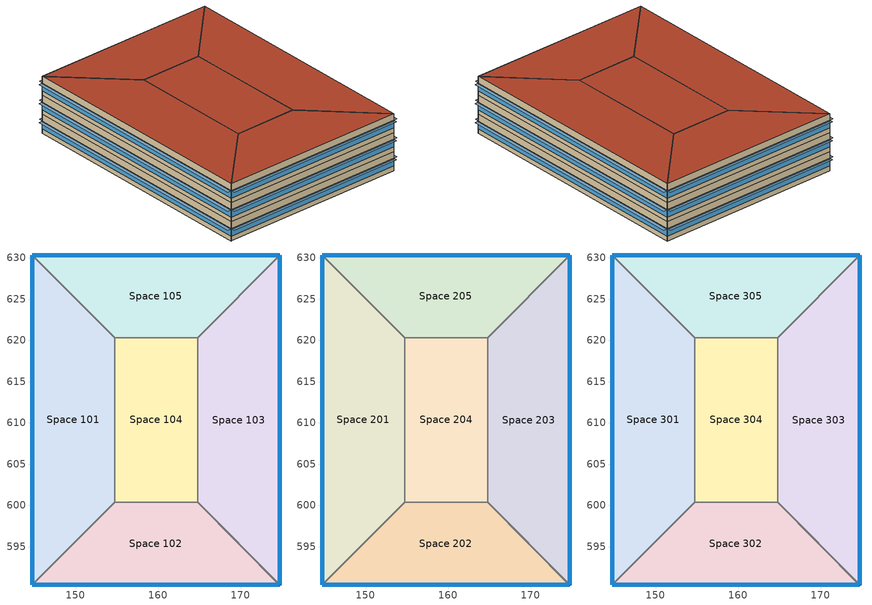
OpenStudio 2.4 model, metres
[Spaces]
Space 101
 floor ground: 144.73,630.36 154.73,620.36 154.73,600.36 144.73,590.36 z0
 wall outside: 144.73,630.36 144.73,590.36 z0:3.05
 wall to Space 104: 154.73,600.36 154.73,620.36 z0:3.05
 wall to Space 102: 144.73,590.36 154.73,600.36 z0:3.05
 wall to Space 105: 154.73,620.36 144.73,630.36 z0:3.05
 window: 144.73,630.33 144.73,590.39 z0.76:1.98
Space 102
 floor ground: 164.81,600.36 174.73,590.36 144.73,590.36 154.73,600.36 z0
 wall outside: 144.73,590.36 174.73,590.36 z0:3.05
 wall to Space 104: 164.81,600.36 154.73,600.36 z0:3.05
 wall to Space 103: 174.73,590.36 164.81,600.36 z0:3.05
 window: 144.75,590.36 174.7,590.36 z0.76:1.98
Space 103
 floor ground: 174.73,630.36 174.73,590.36 164.81,600.36 164.81,620.36 z0
 wall outside: 174.73,590.36 174.73,630.36 z0:3.05
 wall to Space 104: 164.81,620.36 164.81,610.36 164.81,600.36 z0:3.05
 wall to Space 105: 174.73,630.36 164.81,620.36 z0:3.05
 window: 174.73,590.39 174.73,630.33 z0.76:1.98
Space 104
 floor ground: 164.81,620.36 164.81,600.36 154.73,600.36 154.73,620.36 z0
 wall to Space 105: 164.81,620.36 154.73,620.36 z0:3.05
Space 105
 floor ground: 174.73,630.36 164.81,620.36 154.73,620.36 144.73,630.36 z0
 wall outside: 174.73,630.36 144.73,630.36 z0:3.05
 window: 174.7,630.36 144.75,630.36 z0.76:1.98
Space 201
 floor to Space 101: 144.73,630.36 154.73,620.36 154.73,600.36 144.73,590.36 z3.05
 wall outside: 144.73,630.36 144.73,590.36 z3.05:6.1
 wall to Space 204: 154.73,600.36 154.73,620.36 z3.05:6.1
 wall to Space 202: 144.73,590.36 154.73,600.36 z3.05:6.1
 wall to Space 205: 154.73,620.36 144.73,630.36 z3.05:6.1
 window: 144.73,630.33 144.73,590.39 z3.81:5.03
Space 202
 floor to Space 102: 164.81,600.36 174.73,590.36 144.73,590.36 154.73,600.36 z3.05
 wall outside: 144.73,590.36 174.73,590.36 z3.05:6.1
 wall to Space 204: 164.81,600.36 154.73,600.36 z3.05:6.1
 wall to Space 203: 174.73,590.36 164.81,600.36 z3.05:6.1
 window: 144.75,590.36 174.7,590.36 z3.81:5.03
Space 203
 floor to Space 103: 174.73,630.36 174.73,590.36 164.81,600.36 164.81,620.36 z3.05
 wall outside: 174.73,590.36 174.73,630.36 z3.05:6.1
 wall to Space 204: 164.81,620.36 164.81,610.36 164.81,600.36 z3.05:6.1
 wall to Space 205: 174.73,630.36 164.81,620.36 z3.05:6.1
 window: 174.73,590.39 174.73,630.33 z3.81:5.03
Space 204
 floor to Space 104: 164.81,620.36 164.81,600.36 154.73,600.36 154.73,620.36 z3.05
 wall to Space 205: 164.81,620.36 154.73,620.36 z3.05:6.1
Space 205
 floor to Space 105: 174.73,630.36 164.81,620.36 154.73,620.36 144.73,630.36 z3.05
 wall outside: 174.73,630.36 144.73,630.36 z3.05:6.1
 window: 174.7,630.36 144.75,630.36 z3.81:5.03
Space 301
 floor to Space 201: 144.73,630.36 154.73,620.36 154.73,600.36 144.73,590.36 z6.1
 wall outside: 144.73,630.36 144.73,590.36 z6.1:9.14
 wall to Space 304: 154.73,600.36 154.73,620.36 z6.1:9.14
 wall to Space 302: 144.73,590.36 154.73,600.36 z6.1:9.14
 wall to Space 305: 154.73,620.36 144.73,630.36 z6.1:9.14
 window: 144.73,630.33 144.73,590.39 z6.86:8.08
 roof outside: 144.73,590.36 154.73,600.36 154.73,620.36 144.73,630.36 z9.14
Space 302
 floor to Space 202: 164.81,600.36 174.73,590.36 144.73,590.36 154.73,600.36 z6.1
 wall outside: 144.73,590.36 174.73,590.36 z6.1:9.14
 wall to Space 304: 164.81,600.36 154.73,600.36 z6.1:9.14
 wall to Space 303: 174.73,590.36 164.81,600.36 z6.1:9.14
 window: 144.75,590.36 174.7,590.36 z6.86:8.08
 roof outside: 174.73,590.36 164.81,600.36 154.73,600.36 144.73,590.36 z9.14
Space 303
 floor to Space 203: 174.73,630.36 174.73,590.36 164.81,600.36 164.81,620.36 z6.1
 wall outside: 174.73,590.36 174.73,630.36 z6.1:9.14
 wall to Space 304: 164.81,620.36 164.81,610.36 164.81,600.36 z6.1:9.14
 wall to Space 305: 174.73,630.36 164.81,620.36 z6.1:9.14
 window: 174.73,590.39 174.73,630.33 z6.86:8.08
 roof outside: 174.73,590.36 174.73,630.36 164.81,620.36 164.81,600.36 z9.14
Space 304
 floor to Space 204: 164.81,620.36 164.81,600.36 154.73,600.36 154.73,620.36 z6.1
 wall to Space 305: 164.81,620.36 154.73,620.36 z6.1:9.14
 roof outside: 164.81,600.36 164.81,620.36 154.73,620.36 154.73,600.36 z9.14
Space 305
 floor to Space 205: 174.73,630.36 164.81,620.36 154.73,620.36 144.73,630.36 z6.1
 wall outside: 174.73,630.36 144.73,630.36 z6.1:9.14
 window: 174.7,630.36 144.75,630.36 z6.86:8.08
 roof outside: 164.81,620.36 174.73,630.36 144.73,630.36 154.73,620.36 z9.14
shading: 144.73,590.39 144.73,630.33 144.12,630.33 144.12,590.39 z1.98; 174.7,589.75 174.7,590.36 144.75,590.36 144.75,589.75 z1.98; 175.34,590.39 175.34,630.33 174.73,630.33 174.73,590.39 z1.98; 174.7,630.36 174.7,630.97 144.75,630.97 144.75,630.36 z8.08; 174.7,630.36 174.7,630.97 144.75,630.97 144.75,630.36 z5.03; 175.34,590.39 175.34,630.33 174.73,630.33 174.73,590.39 z5.03; 144.73,590.39 144.73,630.33 144.12,630.33 144.12,590.39 z5.03; 174.7,630.36 174.7,630.97 144.75,630.97 144.75,630.36 z1.98; 174.7,589.75 174.7,590.36 144.75,590.36 144.75,589.75 z5.03; 144.73,590.39 144.73,630.33 144.12,630.33 144.12,590.39 z8.08; 174.7,589.75 174.7,590.36 144.75,590.36 144.75,589.75 z8.08; 175.34,590.39 175.34,630.33 174.73,630.33 174.73,590.39 z8.08
[ClimateZones]
Climate Zone Institution Name 1=ASHRAE; Climate Zone Document Name 1=ANSI/ASHRAE Standard 169; Climate Zone Document Year 1=2006; Climate Zone Institution Name 2=CEC; Climate Zone Document Name 2=California Climate Zone Descriptions; Climate Zone Document Year 2=1995
[Building]
Building 1: Space Type=189.1-2009 - Office - OpenOffice - CZ4-8; Default Construction Set=189.1-2009 - CZ5 - Office
[Site]
Shanghai: Latitude {deg}=31.4; Longitude {deg}=121.45; Time Zone {hr}=8; Elevation {m}=5.5
[SizingPeriod:DesignDay] Barometric Pressure {Pa}=101259; Sky Clearness=0; Rain Indicator=0; Snow Indicator=0; Day of Month=21; Daylight Saving Time Indicator=0; Dry-Bulb Temperature Range Modifier Type=DefaultMultipliers
Name | Maximum Dry-Bulb Temperature {C} | Daily Dry-Bulb Temperature Range {deltaC} | Humidity Indicating Conditions at Maximum Dry-Bulb | Wind Speed {m/s} | Wind Direction {deg} | Month | Day Type | Humidity Indicating Type | Solar Model Indicator | ASHRAE Taub | ASHRAE Taud
Shanghai Ann Htg 99.6% Condns DB | -1.9 | 0 | -1.9 | 3.1 | 270 | 1 | WinterDesignDay | Wetbulb | ASHRAEClearSky
Shanghai Ann Hum_n 99.6% Condns DP=>MCDB | 1.3 | 0 | -12.4 | 3.1 | 270 | 1 | WinterDesignDay | Dewpoint | ASHRAEClearSky
Shanghai Ann Htg Wind 99.6% Condns WS=>MCDB | 4.9 | 0 | 4.9 | 8.1 | 270 | 1 | WinterDesignDay | Wetbulb | ASHRAEClearSky
Shanghai Ann Clg .4% Condns DB=>MWB | 34.9 | 5.5 | 27.1 | 3.6 | 250 | 7 | SummerDesignDay | Wetbulb | ASHRAETau | 0.882 | 1.308
Shanghai Ann Clg .4% Condns WB=>MDB | 32.5 | 5.5 | 28 | 3.6 | 250 | 7 | SummerDesignDay | Wetbulb | ASHRAETau | 0.882 | 1.308
Shanghai Ann Clg .4% Condns DP=>MDB | 30.5 | 5.5 | 26.8 | 3.6 | 250 | 7 | SummerDesignDay | Dewpoint | ASHRAETau | 0.882 | 1.308
Shanghai Ann Clg .4% Condns Enth=>MDB | 32.7 | 5.5 | 89800 | 3.6 | 250 | 7 | SummerDesignDay | Enthalpy | ASHRAETau | 0.882 | 1.308
[DefaultConstructionSet]
189.1-2009 - CZ5 - Office: Default Exterior Surface Constructions=Default Surface Constructions 1; Default Interior Surface Constructions=Default Surface Constructions 2; Default Ground Contact Surface Constructions=Default Surface Constructions 3; Default Exterior SubSurface Constructions=Default Sub Surface Constructions 1; Default Interior SubSurface Constructions=Default Sub Surface Constructions 2; Interior Partition Construction=Interior Partition
[DefaultSurfaceConstructions]
Name | Floor Construction | Wall Construction | Roof Ceiling Construction
Default Surface Constructions 1 | ExtSlabCarpet 4in ClimateZone 1-8 | 189.1-2009 Nonres 4B Ext Wall Wood-Framed and Other | ASHRAE 189.1-2009 ExtRoof IEAD ClimateZone 2-5
Default Surface Constructions 2 | Interior Floor | Interior Wall | Interior Ceiling
Default Surface Constructions 3 | ExtSlabCarpet 4in ClimateZone 1-8 | ExtSlabCarpet 4in ClimateZone 1-8 | ExtSlabCarpet 4in ClimateZone 1-8
[Construction]
ExtSlabCarpet 4in ClimateZone 1-8: MAT-CC05 4 HW CONCRETE, CP02 CARPET PAD
ASHRAE 189.1-2009 ExtRoof IEAD ClimateZone 2-5: Roof Membrane, Roof Insulation [21], Metal Decking
Interior Floor: F16 Acoustic tile, F05 Ceiling air space resistance, M11 100mm lightweight concrete
Interior Wall: G01a 19mm gypsum board, F04 Wall air space resistance, G01a 19mm gypsum board
Interior Ceiling: M11 100mm lightweight concrete, F05 Ceiling air space resistance, F16 Acoustic tile
ASHRAE 189.1-2009 ExtWindow ClimateZone 4-5: Theoretical Glass [207]
Exterior Door: F08 Metal surface, I01 25mm insulation board
Interior Window: Clear 3mm
Interior Door; Interior Partition: G05 25mm wood
189.1-2009 Nonres 4B Ext Wall Wood-Framed and Other: Wood Siding, Wall Insulation [34], 1/2IN Gypsum 2
[Material] Thermal Absorptance=0.9
Name | Roughness | Thickness {m} | Conductivity {W/m-K} | Density {kg/m3} | Specific Heat {J/kg-K} | Solar Absorptance | Visible Absorptance
MAT-CC05 4 HW CONCRETE | Rough | 0.1016 | 1.311 | 2240 | 836.8 | 0.85 | 0.85
Roof Membrane | VeryRough | 0.0095 | 0.16 | 1121.29 | 1460 | 0.7 | 0.7
Roof Insulation [21] | MediumRough | 0.2105 | 0.049 | 265 | 836.8 | 0.7 | 0.7
Metal Decking | MediumSmooth | 0.0015 | 45.006 | 7680 | 418.4 | 0.6 | 0.6
F16 Acoustic tile | MediumSmooth | 0.0191 | 0.06 | 368 | 590 | 0.3 | 0.3
M11 100mm lightweight concrete | MediumRough | 0.1016 | 0.53 | 1280 | 840 | 0.5 | 0.5
G01a 19mm gypsum board | MediumSmooth | 0.019 | 0.16 | 800 | 1090 | 0.4 | 0.4
F08 Metal surface | Smooth | 0.0008 | 45.28 | 7824 | 500 | 0.7 | 0.7
I01 25mm insulation board | MediumRough | 0.0254 | 0.03 | 43 | 1210 | 0.6 | 0.6
G05 25mm wood | MediumSmooth | 0.0254 | 0.15 | 608 | 1630 | 0.5 | 0.5
Wood Siding | MediumSmooth | 0.01 | 0.11 | 544.62 | 1210 | 0.78 | 0.78
Wall Insulation [34] | MediumRough | 0.110422 | 0.045 | 265 | 836.8 | 0.7 | 0.7
1/2IN Gypsum 2 | Smooth | 0.01271 | 0.16 | 784.9 | 830 | 0.92 | 0.92
[Material:NoMass]
CP02 CARPET PAD: Roughness=Smooth; Thermal Resistance {m2-K/W}=0.1; Thermal Absorptance=0.9; Solar Absorptance=0.8; Visible Absorptance=0.8
[Material:AirGap]
Name | Thermal Resistance {m2-K/W}
F05 Ceiling air space resistance | 0.18
F04 Wall air space resistance | 0.15
[DefaultSubSurfaceConstructions]
Name | Fixed Window Construction | Operable Window Construction | Door Construction | Tubular Daylight Dome Construction | Tubular Daylight Diffuser Construction
Default Sub Surface Constructions 1 | ASHRAE 189.1-2009 ExtWindow ClimateZone 4-5 | ASHRAE 189.1-2009 ExtWindow ClimateZone 4-5 | Exterior Door | Interior Window | Interior Window
Default Sub Surface Constructions 2 | Interior Window | Interior Window | Interior Door
[WindowMaterial:Glazing] Optical Data Type=SpectralAverage; Thickness {m}=0.003; Back Side Solar Reflectance at Normal Incidence=0; Back Side Visible Reflectance at Normal Incidence=0; Infrared Transmittance at Normal Incidence=0; Dirt Correction Factor for Solar and Visible Transmittance=1; Solar Diffusing=No
Name | Solar Transmittance at Normal Incidence | Front Side Solar Reflectance at Normal Incidence | Visible Transmittance at Normal Incidence | Front Side Visible Reflectance at Normal Incidence | Front Side Infrared Hemispherical Emissivity | Back Side Infrared Hemispherical Emissivity | Conductivity {W/m-K}
Theoretical Glass [207] | 0.3311 | 0.6189 | 0.44 | 0.51 | 0.9 | 0.9 | 0.0133
Clear 3mm | 0.837 | 0.075 | 0.898 | 0.081 | 0.84 | 0.84 | 0.9
[SpaceType] Standards Building Type=Office
Name | Default Schedule Set | Design Specification Outdoor Air Object | Standards Space Type
189.1-2009 - Office - BreakRoom - CZ4-8 | 189.1-2009 - Office - BreakRoom - CZ4-8 Schedule Set | 189.1-2009 - Office - BreakRoom - CZ4-8 Ventilation | BreakRoom
189.1-2009 - Office - Lobby - CZ4-8 | 189.1-2009 - Office - Lobby - CZ4-8 Schedule Set | 189.1-2009 - Office - Lobby - CZ4-8 Ventilation | Lobby
189.1-2009 - Office - OpenOffice - CZ4-8 | 189.1-2009 - Office - OpenOffice - CZ4-8 Schedule Set | 189.1-2009 - Office - OpenOffice - CZ4-8 Ventilation | OpenOffice
[DefaultScheduleSet] People Activity Level Schedule=Office Activity; Lighting Schedule=Office Bldg Light; Electric Equipment Schedule=Office Bldg Equip; Infiltration Schedule=Office Infil Quarter On
Name | Number of People Schedule
189.1-2009 - Office - BreakRoom - CZ4-8 Schedule Set; 189.1-2009 - Office - Lobby - CZ4-8 Schedule Set | Office Misc Occ
189.1-2009 - Office - OpenOffice - CZ4-8 Schedule Set | Office Work Occ
[Lights:Definition] Design Level Calculation Method=Watts/Area
Name | Watts per Space Floor Area {W/m2}
189.1-2009 - Office - BreakRoom - CZ4-8 Lights Definition | 11.625
189.1-2009 - Office - Lobby - CZ4-8 Lights Definition | 12.5938
189.1-2009 - Office - OpenOffice - CZ4-8 Lights Definition | 10.6563
[Lights] Fraction Replaceable=1
Name | Lights Definition | Space or SpaceType
189.1-2009 - Office - BreakRoom - CZ4-8 Lights | 189.1-2009 - Office - BreakRoom - CZ4-8 Lights Definition | 189.1-2009 - Office - BreakRoom - CZ4-8
189.1-2009 - Office - Lobby - CZ4-8 Lights | 189.1-2009 - Office - Lobby - CZ4-8 Lights Definition | 189.1-2009 - Office - Lobby - CZ4-8
189.1-2009 - Office - OpenOffice - CZ4-8 Lights | 189.1-2009 - Office - OpenOffice - CZ4-8 Lights Definition | 189.1-2009 - Office - OpenOffice - CZ4-8
[DesignSpecification:OutdoorAir] Outdoor Air Method=Sum
Name | Outdoor Air Flow per Person {m3/s-person}
189.1-2009 - Office - BreakRoom - CZ4-8 Ventilation; 189.1-2009 - Office - Lobby - CZ4-8 Ventilation | 0.00707921
189.1-2009 - Office - OpenOffice - CZ4-8 Ventilation | 0.00943895
[People:Definition] Number of People Calculation Method=People/Area; Fraction Radiant=0.3
Name | People per Space Floor Area {person/m2}
189.1-2009 - Office - BreakRoom - CZ4-8 People Definition | 0.538196
189.1-2009 - Office - Lobby - CZ4-8 People Definition | 0.107639
189.1-2009 - Office - OpenOffice - CZ4-8 People Definition | 0.0565105
[People] Multiplier=1
Name | People Definition | Space or SpaceType
189.1-2009 - Office - BreakRoom - CZ4-8 People | 189.1-2009 - Office - BreakRoom - CZ4-8 People Definition | 189.1-2009 - Office - BreakRoom - CZ4-8
189.1-2009 - Office - Lobby - CZ4-8 People | 189.1-2009 - Office - Lobby - CZ4-8 People Definition | 189.1-2009 - Office - Lobby - CZ4-8
189.1-2009 - Office - OpenOffice - CZ4-8 People | 189.1-2009 - Office - OpenOffice - CZ4-8 People Definition | 189.1-2009 - Office - OpenOffice - CZ4-8
[SpaceInfiltration:DesignFlowRate] Design Flow Rate Calculation Method=Flow/ExteriorArea; Flow per Exterior Surface Area {m3/s-m2}=0.000226568
Name | Space or SpaceType
189.1-2009 - Office - BreakRoom - CZ4-8 Infiltration | 189.1-2009 - Office - BreakRoom - CZ4-8
189.1-2009 - Office - Lobby - CZ4-8 Infiltration | 189.1-2009 - Office - Lobby - CZ4-8
189.1-2009 - Office - OpenOffice - CZ4-8 Infiltration | 189.1-2009 - Office - OpenOffice - CZ4-8
[ElectricEquipment:Definition] Design Level Calculation Method=Watts/Area
Name | Watts per Space Floor Area {W/m2}
189.1-2009 - Office - BreakRoom - CZ4-8 Electric Equipment Definition | 48.007
189.1-2009 - Office - Lobby - CZ4-8 Electric Equipment Definition | 0.753474
189.1-2009 - Office - OpenOffice - CZ4-8 Electric Equipment Definition | 7.64238
[ElectricEquipment]
Name | Electric Equipment Definition | Space or SpaceType
189.1-2009 - Office - BreakRoom - CZ4-8 Electric Equipment | 189.1-2009 - Office - BreakRoom - CZ4-8 Electric Equipment Definition | 189.1-2009 - Office - BreakRoom - CZ4-8
189.1-2009 - Office - Lobby - CZ4-8 Electric Equipment | 189.1-2009 - Office - Lobby - CZ4-8 Electric Equipment Definition | 189.1-2009 - Office - Lobby - CZ4-8
189.1-2009 - Office - OpenOffice - CZ4-8 Electric Equipment | 189.1-2009 - Office - OpenOffice - CZ4-8 Electric Equipment Definition | 189.1-2009 - Office - OpenOffice - CZ4-8
[ThermostatSetpoint:DualSetpoint] Heating Setpoint Temperature Schedule=Medium Office HtgSetp; Cooling Setpoint Temperature Schedule=Medium Office ClgSetp
Thermal Zone 1 Thermostat; Thermal Zone 2 Thermostat; Thermal Zone 3 Thermostat
[BuildingStory] Nominal Floor to Floor Height {m}=3.048
Name | Nominal Z Coordinate {m}
Building Story 1 | 0
Building Story 2 | 3.048
Building Story 3 | 6.096
[Space] Building Story=Building Story 1
Name | Space Type | Default Construction Set | Thermal Zone
Space 101; Space 102; Space 104; Space 105
Space 103 | 189.1-2009 - Office - Lobby - CZ4-8 | 189.1-2009 - CZ5 - Office | Thermal Zone 1
Space 201; Space 202; Space 203; Space 204; Space 205 | 189.1-2009 - Office - OpenOffice - CZ4-8 | 189.1-2009 - CZ5 - Office | Thermal Zone 2
Space 301; Space 302; Space 303; Space 304; Space 305 | 189.1-2009 - Office - BreakRoom - CZ4-8 | 189.1-2009 - CZ5 - Office | Thermal Zone 3
[ThermalZone] Use Ideal Air Loads=Yes
Name | Thermostat
Thermal Zone 1 | Thermal Zone 1 Thermostat
Thermal Zone 2 | Thermal Zone 2 Thermostat
Thermal Zone 3 | Thermal Zone 3 Thermostat
[Sizing:Zone] Zone Cooling Design Supply Air Temperature Input Method=SupplyAirTemperature; Zone Cooling Design Supply Air Temperature {C}=14; Zone Cooling Design Supply Air Temperature Difference {deltaC}=11.11; Zone Heating Design Supply Air Temperature Input Method=SupplyAirTemperature; Zone Heating Design Supply Air Temperature {C}=40; Zone Heating Design Supply Air Temperature Difference {deltaC}=11.11; Zone Cooling Design Supply Air Humidity Ratio {kg-H2O/kg-air}=0.0085; Zone Heating Design Supply Air Humidity Ratio {kg-H2O/kg-air}=0.008; Cooling Design Air Flow Method=DesignDay; Heating Design Air Flow Method=DesignDay; Account for Dedicated Outdoor Air System=No; Dedicated Outdoor Air System Control Strategy=NeutralSupplyAir; Dedicated Outdoor Air Low Setpoint Temperature for Design {C}=autosize; Dedicated Outdoor Air High Setpoint Temperature for Design {C}=autosize
Thermal Zone 1; Thermal Zone 2; Thermal Zone 3
[Schedule:Ruleset]
Name | Default Day Schedule | Summer Design Day Schedule | Winter Design Day Schedule
Office Bldg Light | Office Bldg Light Default Schedule | Office Bldg Light Summer Design Day | Office Bldg Light Winter Design Day
Office Misc Occ | Office Bldg Occ Default Schedule 1 | Office Bldg Occ Summer Design Day 1 | Office Bldg Occ Winter Design Day 1
Office Activity | Office Activity Default Schedule | Office Activity Summer Design Day | Office Activity Winter Design Day
Office Infil Quarter On | Office Infil Quarter On Default Schedule | Office Infil Quarter On Summer Design Day | Office Infil Quarter On Winter Design Day
Office Bldg Equip | Office Bldg Equip Default Schedule | Office Bldg Equip Summer Design Day | Office Bldg Equip Winter Design Day
Medium Office HtgSetp | Medium Office HtgSetp Default Schedule | Medium Office HtgSetp Summer Design Day | Medium Office HtgSetp Winter Design Day
Medium Office ClgSetp | Medium Office ClgSetp Default Schedule | Medium Office ClgSetp Summer Design Day | Medium Office ClgSetp Winter Design Day
Office Work Occ | Office Bldg Occ Default Schedule | Office Bldg Occ Summer Design Day | Office Bldg Occ Winter Design Day
[Schedule:Day]
Office Bldg Light Default Schedule: 5, 0, 0.05, 7, 0, 0.1, 8, 0, 0.3, 17, 0, 0.9, 18, 0, 0.7, 20, 0, 0.5, 22, 0, 0.3, 23, 0, 0.1, 24, 0, 0.05
Office Bldg Light Summer Design Day; Office Infil Quarter On Rule 1 Day Schedule; Office Bldg Equip Summer Design Day: 24, 0, 1
Office Bldg Light Winter Design Day; Office Bldg Occ Winter Design Day 1; Office Bldg Occ Rule 1 Day Schedule 1; Office Bldg Equip Winter Design Day; Office Bldg Occ Winter Design Day; Office Bldg Occ Rule 1 Day Schedule: 24, 0, 0
Office Bldg Light Rule 1 Day Schedule: 24, 0, 0.05
Office Bldg Light Rule 2 Day Schedule: 6, 0, 0.05, 8, 0, 0.1, 14, 0, 0.5, 17, 0, 0.15, 24, 0, 0.05
Office Bldg Occ Default Schedule 1: 6, 0, 0, 7, 0, 0.1, 8, 0, 0.2, 20, 0, 0.4, 22, 0, 0.1, 24, 0, 0.05
Office Bldg Occ Summer Design Day 1; Office Bldg Occ Summer Design Day: 6, 0, 0, 22, 0, 1, 24, 0, 0.05
Office Bldg Occ Rule 2 Day Schedule 1: 6, 0, 0, 8, 0, 0.1, 14, 0, 0.25, 17, 0, 0.1, 24, 0, 0
Office Activity Default Schedule; Office Activity Summer Design Day; Office Activity Winter Design Day: 24, 0, 132
Office Infil Quarter On Default Schedule; Office Infil Quarter On Summer Design Day: 6, 0, 1, 22, 0, 0.25, 24, 0, 1
Office Infil Quarter On Winter Design Day; Office Infil Quarter On Rule 2 Day Schedule: 6, 0, 1, 18, 0, 0.25, 24, 0, 1
Office Bldg Equip Default Schedule: 8, 0, 0.4, 12, 0, 0.9, 13, 0, 0.8, 17, 0, 0.9, 18, 0, 0.8, 20, 0, 0.6, 22, 0, 0.5, 24, 0, 0.4
Office Bldg Equip Rule 1 Day Schedule: 24, 0, 0.3
Office Bldg Equip Rule 2 Day Schedule: 6, 0, 0.3, 8, 0, 0.4, 14, 0, 0.5, 17, 0, 0.35, 24, 0, 0.3
Medium Office HtgSetp Default Schedule: 6, 0, 15.6, 22, 0, 21, 24, 0, 15.6
Medium Office HtgSetp Summer Design Day; Medium Office HtgSetp Rule 1 Day Schedule: 24, 0, 15.6
Medium Office HtgSetp Winter Design Day: 24, 0, 21
Medium Office HtgSetp Rule 2 Day Schedule: 6, 0, 15.6, 18, 0, 21, 24, 0, 15.6
Medium Office ClgSetp Default Schedule; Medium Office ClgSetp Summer Design Day: 6, 0, 26.7, 22, 0, 24, 24, 0, 26.7
Medium Office ClgSetp Winter Design Day; Medium Office ClgSetp Rule 1 Day Schedule: 24, 0, 26.7
Medium Office ClgSetp Rule 2 Day Schedule: 6, 0, 26.7, 18, 0, 24, 24, 0, 26.7
Office Bldg Occ Default Schedule: 6, 0, 0, 7, 0, 0.1, 8, 0, 0.2, 12, 0, 0.85, 13, 0, 0.5, 17, 0, 0.85, 18, 0, 0.7, 20, 0, 0.4, 22, 0, 0.1, 24, 0, 0.05
Office Bldg Occ Rule 2 Day Schedule: 6, 0, 0, 8, 0, 0.1, 14, 0, 0.4, 17, 0, 0.1, 24, 0, 0
[Schedule:Rule] Apply Monday=No; Apply Tuesday=No; Apply Wednesday=No; Apply Thursday=No; Apply Friday=No; Date Specification Type=DateRange; Start Month=1; Start Day=1; End Month=12; End Day=31
Name | Schedule Ruleset | Rule Order | Day Schedule | Apply Sunday | Apply Saturday
Office Bldg Light Rule 1 | Office Bldg Light | 0 | Office Bldg Light Rule 1 Day Schedule | Yes | No
Office Bldg Light Rule 2 | Office Bldg Light | 1 | Office Bldg Light Rule 2 Day Schedule | No | Yes
Office Misc Occ Rule 1 | Office Misc Occ | 0 | Office Bldg Occ Rule 1 Day Schedule 1 | Yes | No
Office Misc Occ Rule 2 | Office Misc Occ | 1 | Office Bldg Occ Rule 2 Day Schedule 1 | No | Yes
Office Infil Quarter On Rule 1 | Office Infil Quarter On | 0 | Office Infil Quarter On Rule 1 Day Schedule | Yes | No
Office Infil Quarter On Rule 2 | Office Infil Quarter On | 1 | Office Infil Quarter On Rule 2 Day Schedule | No | Yes
Office Bldg Equip Rule 1 | Office Bldg Equip | 0 | Office Bldg Equip Rule 1 Day Schedule | Yes | No
Office Bldg Equip Rule 2 | Office Bldg Equip | 1 | Office Bldg Equip Rule 2 Day Schedule | No | Yes
Medium Office HtgSetp Rule 1 | Medium Office HtgSetp | 0 | Medium Office HtgSetp Rule 1 Day Schedule | Yes | No
Medium Office HtgSetp Rule 2 | Medium Office HtgSetp | 1 | Medium Office HtgSetp Rule 2 Day Schedule | No | Yes
Medium Office ClgSetp Rule 1 | Medium Office ClgSetp | 0 | Medium Office ClgSetp Rule 1 Day Schedule | Yes | No
Medium Office ClgSetp Rule 2 | Medium Office ClgSetp | 1 | Medium Office ClgSetp Rule 2 Day Schedule | No | Yes
Office Work Occ Rule 1 | Office Work Occ | 0 | Office Bldg Occ Rule 1 Day Schedule | Yes | No
Office Work Occ Rule 2 | Office Work Occ | 1 | Office Bldg Occ Rule 2 Day Schedule | No | Yes
